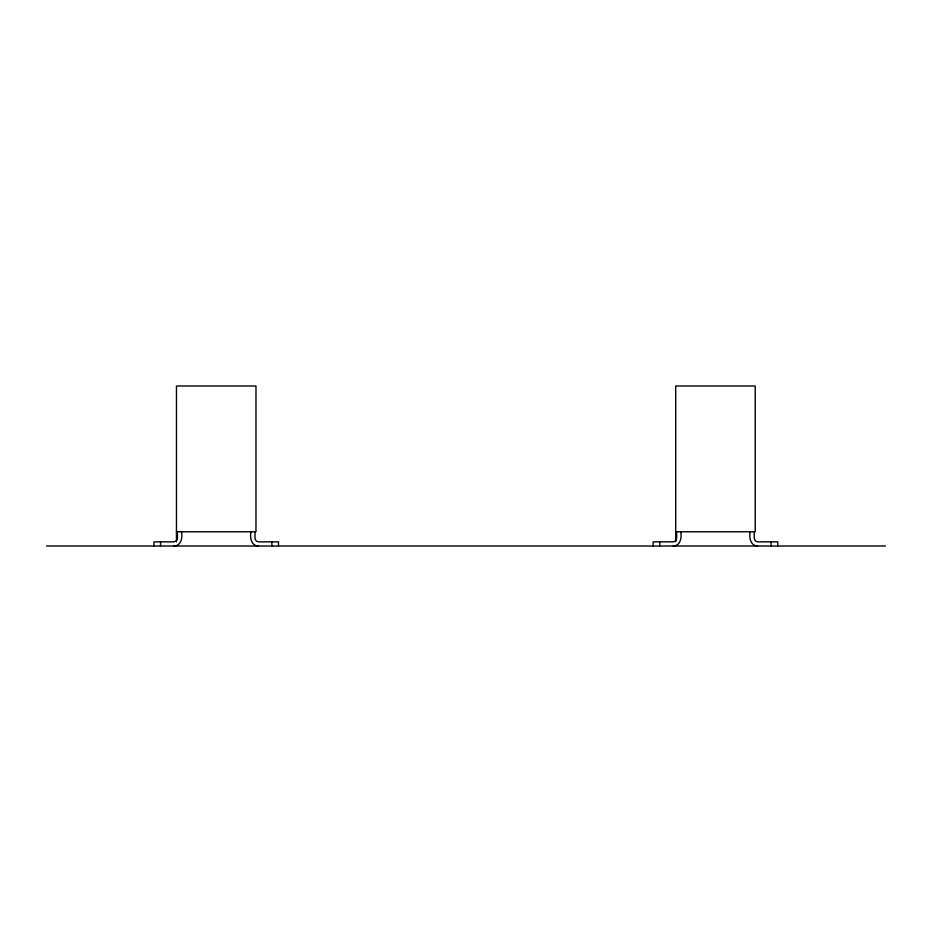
<?xml version="1.0" encoding="UTF-8"?>
<svg xmlns="http://www.w3.org/2000/svg" width="932" height="932" viewBox="0 0 932 932"><rect width="100%" height="100%" fill="white"/><g stroke="black" fill="none" stroke-linecap="round" stroke-linejoin="round"><path stroke-width="1.4" d="M173.981 546.001C181.146 546.094 182.788 537.251 181.425 531.764M673.219 546.001C680.383 546.094 682.038 537.251 680.675 531.764M176.463 531.764L255.974 531.764L255.974 385.999L176.463 385.999L176.463 541.725M675.7 531.764L755.211 531.764L755.211 385.999L675.7 385.999L675.7 541.725M46.6 546.001L885.4 546.001M757.693 546.001C750.528 546.094 748.874 537.251 750.237 531.764M258.455 546.001C251.29 546.094 249.636 537.251 250.999 531.764M777.731 546.001L777.731 541.865L757.693 541.865C752.788 541.562 754.477 534.712 754.384 531.764M771.114 541.865L771.114 546.001M676.527 531.764C676.422 534.712 678.112 541.562 673.219 541.865L653.169 541.865L653.169 546.001M659.798 541.865L659.798 546.001M278.493 546.001L278.493 541.865L258.455 541.865C253.551 541.562 255.24 534.712 255.135 531.764M271.864 541.865L271.864 546.001M177.29 531.764C177.185 534.712 178.874 541.562 173.981 541.865L153.931 541.865L153.931 546.001M160.56 541.865L160.56 546.001"/></g></svg>
